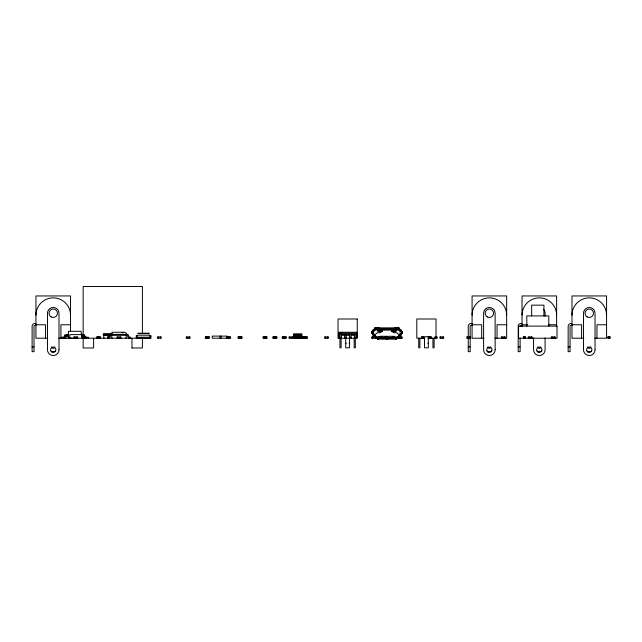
<?xml version="1.0" encoding="UTF-8"?>
<svg xmlns="http://www.w3.org/2000/svg" width="642" height="642" viewBox="0 0 642 642"><rect width="100%" height="100%" fill="white"/><g stroke="black" fill="none" stroke-linecap="round" stroke-linejoin="round"><path stroke-width="0.96" d="M379.109 328.11L379.189 328.8C379.574 327.388 376.18 327.388 376.517 328.8M397.077 327.966L397.438 328.8C397.823 327.388 394.429 327.388 394.774 328.8M84.006 337.54C84.824 335.71 82.401 335.927 82.794 334.37L80.812 334.37M395.159 327.966L395.103 328.8L394.774 328.303M377.014 328.8L377.287 327.918L377.287 328.8M395.271 328.8L395.544 327.918L395.544 328.8L393.016 330.486L393.674 331.424L395.905 329.956M372.248 333.415L371.662 332.644L372.248 331.103M373.756 331.32L374.013 330.237L375.097 329.972M301.941 338.021L294.068 338.021L293.627 333.816L301.796 333.816L301.547 337.146M82.794 338.214L83.051 335.718M103.988 338.214L103.402 333.607L112.222 333.607M385.112 338.214L385.112 336.873L387.03 336.873L387.054 338.711L387.599 339.137L395.825 339.153L396.595 338.559M125.952 338.214L126.498 334.37L126.241 333.318L124.861 332.259L112.037 332.259L111.515 335.333L112.061 338.214M356.759 338.214L357.305 335.333L356.061 335.333L356.061 334.37L356.061 338.029M338.478 334.37L339 332.259L356.792 332.259L357.305 334.37L338.478 334.37L339.024 338.214M372.416 331.673L372.689 331.208M401.732 331.103C403.858 331.794 400.568 334.859 401.563 332.845M400.215 334.033L398.353 336.071L399.99 336.071M399.284 328.463L398.522 327.861L375.466 327.861L374.8 328.158L374.695 329.177M396.571 337.989L396.491 338.856M399.043 337.018C401.98 335.702 402.983 329.466 399.284 328.8L374.695 328.8C370.073 330.012 372.922 338.077 377.014 338.214M401.049 334.955L401.402 333.784L400.785 335.276M379.366 330.774L380.032 329.827M379.615 330.943L380.273 330.004M379.839 331.103L380.505 330.165M380.04 331.24L380.698 330.301M380.224 331.368L380.85 330.405M399.95 334.45L400.247 330.911L399.533 329.988L374.695 329.956M375.265 327.877L374.719 329.025L374.8 328.158M66.246 337.981L65.741 338.214M377.384 337.836L377.953 339.137L386.187 339.153L386.925 338.711L386.974 336.994L385.168 336.994L385.168 338.125M382.343 331.296L379.679 332.837C376.156 331.649 374.39 335.22 375.466 338.214M374.751 330.02C372.424 331.264 373.66 335.453 375.883 336.328L374.286 336.36L376.204 336.657L374.671 336.745M398.024 337.933L396.965 338.214M110.865 335.333L109.838 337.243A1.469 1.469 0 0 1 108.458 338.214M375.859 336.304L374.085 336.167M399.733 336.32L397.992 336.44L399.541 336.512M35.944 323.488L34.604 323.504A2.889 2.889 0 0 0 32.124 325.992L32.1 351.664L34.018 351.664L34.018 326.369A0.963 0.963 0 0 1 34.981 325.406L35.944 325.406M472.079 323.488L470.738 323.504A2.889 2.889 0 0 0 468.259 325.992L468.235 351.664L470.153 351.664L470.153 326.369A0.963 0.963 0 0 1 471.116 325.406L472.079 325.406M522.034 323.488L520.694 323.504A2.889 2.889 0 0 0 518.206 325.992L518.19 351.664L520.108 351.664L520.108 338.077M571.982 323.488L570.65 323.504A2.889 2.889 0 0 0 568.162 325.992L568.146 351.664L570.064 351.664L570.064 326.369A0.963 0.963 0 0 1 571.027 325.406L571.982 325.406M35.944 324.764L45.55 324.764L45.55 338.214M70.524 324.764L60.918 324.764L60.918 338.214M472.079 324.764L481.685 324.764L481.685 338.214M506.658 324.764L497.052 324.764L497.052 338.214M522.034 324.764L527.796 324.764M548.926 324.764L556.614 324.764M571.982 324.764L581.588 324.764L581.588 338.214M606.57 324.764L596.964 324.764L596.964 338.214M522.034 325.406L521.071 325.406A0.963 0.963 0 0 0 520.108 326.369M376.517 328.495L379.213 328.495M394.774 328.495L397.462 328.495M382.343 328.953L391.644 328.953M382.343 329.137L391.644 329.137M382.343 329.378L391.644 329.378M382.343 329.651L391.644 329.651M371.951 331.208L372.986 331.103M402.028 331.208L400.993 331.103L401.563 331.673M371.83 331.328L372.569 331.328M401.411 331.328L402.149 331.328M371.742 331.489L372.472 331.489M401.507 331.489L402.245 331.489M371.662 331.874L372.392 331.874M121.988 332.644L123.352 332.644M340.645 332.644L342.009 332.644M371.662 332.644L372.392 332.644M371.742 333.029L372.689 333.31L371.951 333.31M401.507 333.029L402.245 333.029M137.878 333.222L149.177 333.222M371.83 333.19L372.569 333.19M401.411 333.19L402.149 333.19M338.735 333.318L357.048 333.318M401.29 333.31L402.028 333.31M372.095 333.383L372.986 333.415M137.878 333.872L149.281 333.872M67.049 334.37L67.554 334.37M68.718 334.61L64.826 334.851L64.826 338.222M81.101 334.755L84.616 334.755L84.616 338.214M103.218 334.755L112.438 334.755M293.49 334.867L301.941 334.867M103.218 335.333L108.025 335.333M110.52 335.333L127.196 335.333L128.175 337.243A1.469 1.469 0 0 0 129.564 338.214M338.478 335.333L339.803 335.333M341.343 335.333L349.641 335.333M351.174 335.333L354.52 335.333M64.826 335.477L64.978 336.946M293.49 335.397L301.941 335.397M68.509 335.525L66.431 335.525A2.785 2.785 0 0 0 64.681 336.151L63.317 337.219L61.367 337.251L61.367 338.214M81.542 335.525L83.203 335.525A2.785 2.785 0 0 1 84.953 336.151L86.317 337.219L88.267 337.251L88.267 338.214M373.644 335.718L375.273 335.718M398.714 335.718L400.343 335.718M136.281 335.798L150.637 335.798M373.764 335.838L375.393 335.838M398.586 335.838L400.223 335.838M373.869 335.943L375.498 335.943M398.481 335.943L400.11 335.943M373.997 336.071L375.626 336.071M83.051 336.296L84.11 338.214M398.136 336.296L399.894 336.167M68.509 336.488L66.447 336.488A1.846 1.846 0 0 0 65.275 336.906L64.112 337.853A1.589 1.589 0 0 1 63.109 338.214M81.542 336.488L83.187 336.488A1.846 1.846 0 0 1 84.359 336.906L85.522 337.853A1.589 1.589 0 0 0 86.526 338.214M207.254 336.873L205.352 336.873L205.352 338.214L209.428 338.214L209.428 336.873L207.527 336.873L207.527 338.125L207.559 336.994M228.383 336.873L226.482 336.873L226.482 338.214M240.188 336.873L242.09 336.873L242.09 338.214L238.013 338.214L238.013 336.873L239.915 336.873L239.915 338.125M264.889 336.873L262.987 336.873L262.987 338.214L267.064 338.214L267.064 336.873L265.162 336.873L265.162 338.125M274.728 336.873L272.826 336.873L272.826 338.214L276.903 338.214L276.903 336.873L275.001 336.873L275.041 338.125M284.374 336.873L286.276 336.873L286.276 338.214L282.199 338.214L282.199 336.873L284.101 336.873L284.061 338.125M295.633 336.873L293.731 336.873L293.731 338.214L307.414 338.214L307.414 336.873L305.512 336.873L305.552 338.125M305.239 336.873L295.906 336.873L295.906 338.125L295.946 336.994M379.342 336.873L381.268 336.873M74.624 336.994L76.936 336.994M117.855 336.994L120.158 336.994M158.205 336.994L160.508 336.994M187.023 336.994L189.326 336.994M208.843 336.994L205.93 336.994L206.026 338.214M229.98 336.994L227.067 336.994L227.164 338.214M238.591 336.994L241.504 336.994L241.408 338.214M266.486 336.994L263.573 336.994L263.669 338.214M273.412 336.994L276.317 336.994M282.785 336.994L285.69 336.994M289.815 336.994L292.118 336.994M294.317 336.994L297.222 336.994M298.153 336.994L302.992 336.994M303.923 336.994L306.828 336.994M325.358 336.994L327.661 336.994M372.007 337.066L381.46 336.994M392.848 336.994L401.98 337.066L401.876 338.214M423.479 336.994L421.666 336.994L421.666 338.125M429.354 336.994L431.159 336.994M435.116 336.994L436.929 336.994M440.637 336.994L442.94 336.994M467.528 336.994L469.84 336.994M502.116 336.994L504.419 336.994M529.016 336.994L531.319 336.994M552.072 336.994L554.375 336.994M339.803 337.251L341.343 337.251M344.682 337.251L346.223 337.251M349.561 337.251L351.102 337.251M354.44 337.251L355.981 337.251M375.466 337.363L379.591 337.363L379.591 336.296L394.389 336.296L394.389 337.363L398.522 337.363M64.826 337.676L64.978 338.222M108.787 337.636L109.557 337.636M375.466 337.636L378.764 337.636M381.517 337.756L384.975 337.756L384.975 338.334L384.012 338.334L384.012 337.291M392.463 337.756L386.508 337.756L386.564 339.072M394.389 337.636L398.522 337.636M136.281 337.828L150.637 337.828L150.637 335.662M375.466 337.877L378.764 337.877M394.389 337.877L398.522 337.877M69.826 338.125L72.129 338.125M96.91 338.125L100.296 338.125M208.883 338.125L205.889 338.125L205.889 336.873M227.027 338.125L230.021 338.125M238.559 338.125L241.544 338.125L241.544 336.873M266.518 338.125L263.533 338.125L263.533 336.873M273.372 338.125L276.357 338.125M297.262 338.125L294.277 338.125L294.277 336.873M303.024 338.125L298.113 338.125L298.113 336.873M303.883 338.125L306.868 338.125M375.466 338.061L400.48 338.125M421.609 338.125L423.535 338.125M429.297 338.125L431.215 338.125M435.059 338.125L436.985 338.125M523.439 338.125L525.365 338.125L525.308 336.994L523.503 336.994L523.503 338.125M609.9 338.125L607.982 338.125L608.03 336.994L609.844 336.994L609.844 338.125M47.797 338.214L35.944 338.214L35.944 295.946L70.524 295.946L70.524 331.489M58.671 338.214L150.878 338.214L150.878 335.662L149.57 335.798M401.98 338.214L372.007 338.214L372.031 337.066L372.111 338.214M424.755 338.214L416.81 338.214L416.81 319.002L436.022 319.002L436.022 337.251M427.773 338.214L436.985 338.214L436.985 336.873L435.059 336.873L435.059 338.214M483.932 338.214L472.079 338.214L472.079 295.946L506.658 295.946L506.658 338.214L494.805 338.214M583.843 338.214L571.982 338.214L571.982 295.946L606.57 295.946L606.57 338.214L594.709 338.214M386.508 338.334L387.471 338.318L387.471 337.291M345.725 343.213L346.287 343.213M348.999 343.213L349.561 343.213M427.773 343.213L428.334 343.213M32.1 346.865L34.018 346.865M468.235 346.865L470.153 346.865M518.19 346.865L520.108 346.865M568.146 346.865L570.064 346.865M131.955 347.972L142.412 347.972L142.412 338.214M84.094 337.636L84.391 338.214M378.315 328.8L380.979 330.494L380.273 331.408L378.074 329.956M398.883 329.972L400.231 331.32M391.644 331.296L394.3 332.837C397.823 331.649 399.589 335.22 398.522 338.214L398.554 336.873L400.48 336.873L400.48 338.214M377.488 338.856L377.408 337.989L377.769 339.072M374.037 334.45L373.788 334.025M373.203 335.276L372.585 333.784L372.938 334.955M393.947 329.827L394.613 330.774M393.707 330.004L394.365 330.943M393.482 330.165L394.14 331.103M393.281 330.301L393.979 331.216M393.241 330.325L393.827 331.328M393.048 330.461L393.763 331.368M68.509 338.214L68.092 336.488L68.509 331.296L81.133 331.296L81.462 334.683M396.989 328.8L396.692 327.918L396.692 328.8M378.74 328.8L378.443 327.918L378.443 328.8M376.517 328.303L376.541 328.8M556.614 326.69L556.614 295.946L522.034 295.946L522.034 326.69M555.145 338.214L555.145 336.873L554.375 336.873L554.375 338.125L552.072 338.125L552.072 336.873L551.301 336.873L551.301 338.214M548.798 326.112L548.798 315.912L526.785 315.912L526.785 326.112M545.09 316.233L545.09 313.24A5.762 5.762 0 0 0 543.397 309.163M545.09 337.901L545.09 349.746A5.762 5.762 0 0 1 539.32 355.507A5.762 5.762 0 0 1 533.558 349.746L533.558 337.901M543.934 315.912L543.934 305.151L531.64 305.151L531.64 315.912M532.09 338.214L532.09 336.873L531.319 336.873L531.319 338.125L529.016 338.125L529.016 336.873L528.246 336.873L528.246 338.214M525.365 338.214L525.365 336.873L523.439 336.873L523.439 338.214M505.19 338.214L505.19 336.873L504.419 336.873L504.419 338.125L502.116 338.125L502.116 336.873L501.346 336.873L501.346 338.214M469.647 338.125L470.602 338.214L470.602 336.873L469.84 336.873L469.84 338.125L467.528 338.125L467.528 336.873L466.766 336.873L466.766 338.214L467.721 338.125M442.747 338.125L443.71 338.214L443.71 336.873L442.94 336.873L442.94 338.125L440.637 338.125L440.637 336.873L439.866 336.873L439.866 338.214L440.829 338.125M434.104 338.214L434.104 347.82L432.949 347.82L432.949 338.214M431.215 338.214L431.215 336.873L429.297 336.873L429.297 338.214M423.535 338.214L423.535 336.873L421.609 336.873L421.609 338.214M419.884 338.214L419.884 347.82L418.728 347.82L418.728 338.214M401.756 337.066L401.756 338.214M401.595 337.066L401.595 338.214M401.411 337.066L401.411 338.214M401.21 337.066L401.21 338.214M399.26 328.303L399.284 329.177M399.059 328.038L399.188 328.881M398.907 327.942L398.907 328.656M398.714 327.877L398.714 328.6M398.522 327.861L398.522 328.576M397.462 328.303L397.462 328.8M396.595 337.836L396.571 338.711M396.21 338.358L396.21 339.072M396.098 329.972L396.098 331.585L391.644 331.585L391.644 328.8L382.343 328.84L382.343 331.585L377.881 331.585L377.881 329.972M396.026 338.414L396.026 339.137M395.825 338.438L395.825 339.153M394.718 338.214L394.718 336.873L392.792 336.873L392.792 338.214M392.463 337.291L392.463 338.334L391.508 338.318L391.508 337.291M389.967 337.291L389.967 338.334L389.012 338.334L389.012 337.291M387.8 338.438L387.8 339.153M387.599 338.414L387.599 339.137M387.415 338.358L387.415 339.072M386.38 338.414L386.38 339.137M386.187 338.438L386.187 339.153M382.48 337.291L382.48 338.334L381.517 338.334L381.46 336.873L382.223 336.873L382.223 338.214M379.213 328.303L379.213 328.8M379.149 338.125L379.149 336.873L378.387 336.873L378.387 338.214M378.154 338.438L378.154 339.153M377.953 338.414L377.953 339.137M377.608 338.262L377.608 338.984M375.851 337.066L375.851 338.214M375.69 337.066L375.69 338.214M375.57 337.066L375.57 338.214M375.466 327.861L375.466 328.576M375.08 327.942L375.08 328.656M374.92 328.038L374.92 328.752M372.769 337.066L372.769 338.214M372.577 337.066L372.577 338.214M372.392 337.066L372.392 338.214M372.232 337.066L372.232 338.214M355.331 338.214L355.331 347.82L354.175 347.82L354.175 338.214M354.44 334.37L354.44 338.214M351.102 334.37L351.102 338.214M349.561 334.37L349.561 347.82L345.725 347.82L345.725 337.62M346.223 334.37L346.223 338.214M344.682 334.37L344.682 338.214M341.343 334.37L341.343 338.214M341.111 338.214L341.111 347.82L339.955 347.82L339.955 338.214M339.803 334.37L339.803 338.214M327.468 338.125L328.431 338.214L328.431 336.873L327.661 336.873L327.661 338.125L325.358 338.125L325.358 336.873L324.587 336.873L324.587 338.214L325.55 338.125M306.057 336.873L306.057 338.214M303.883 336.873L303.923 338.125M303.337 336.873L303.337 338.214M302.213 336.873L302.213 338.214M301.708 336.994L301.708 338.125M301.668 336.873L301.652 338.214M301.066 334.867L301.066 337.411M300.287 336.873L300.287 338.214M299.894 334.867L299.894 337.411M299.75 336.873L299.79 338.125M298.297 334.867L298.297 337.411M297.808 336.873L297.808 338.214M297.575 336.873L297.575 338.214M297.134 334.867L297.134 337.411M296.443 336.873L296.443 338.214M295.529 334.867L295.529 337.411M294.365 334.867L294.365 337.411M291.925 338.125L292.888 338.214L292.888 336.873L292.118 336.873L292.118 338.125L289.815 338.125L289.815 336.873L289.044 336.873L289.044 338.214L290.007 338.125M285.738 336.873L285.69 338.125L282.745 338.125L282.745 336.873M283.563 336.873L283.563 338.214M275.546 336.873L275.546 338.214M273.372 336.873L273.412 338.125M265.708 336.873L265.708 338.214M265.202 336.994L265.202 338.125M239.875 336.994L239.875 338.125M239.37 336.873L239.37 338.214M229.202 336.873L229.202 338.214M228.696 336.994L228.696 338.125M228.656 338.125L228.656 336.873L230.558 336.873L230.558 338.214L212.285 338.214L212.285 336.103L226.939 336.103L226.939 338.214M220.944 336.103L220.944 338.214M220.094 336.103L220.094 338.214M208.064 336.873L208.064 338.214M189.133 338.125L190.096 338.214L190.096 336.873L189.326 336.873L189.326 338.125L187.023 338.125L187.023 336.873L186.252 336.873L186.252 338.214L187.215 338.125M160.315 338.125L161.278 338.214L161.278 336.873L160.508 336.873L160.508 338.125L158.205 338.125L158.205 336.873L157.434 336.873L157.434 338.214L158.397 338.125M150.011 335.798L150.011 337.828M148.39 333.222L148.39 333.872M142.412 333.704L142.412 286.493L83.155 286.493L83.155 335.228M137.46 335.798L136.281 335.694L136.281 338.214M136.81 335.694L136.81 337.828M131.971 338.214L131.971 347.972M130.535 338.214L130.535 337.251L129.186 337.09L128.48 335.22A1.469 1.469 0 0 0 127.301 334.378L110.721 334.378A1.469 1.469 0 0 0 109.533 335.22L108.787 337.13L107.479 337.251L107.479 338.214M120.929 338.214L120.929 336.873L120.158 336.873L120.158 338.125L117.855 338.125L117.855 336.873L117.085 336.873L117.085 338.214M109.557 334.763L109.557 335.469M109.557 335.702L109.557 338.214M108.025 334.755L108.025 337.54M100.296 338.214L100.296 336.873L96.91 336.873L96.91 338.214M100.24 338.125L100.24 336.994L96.966 336.994L96.966 338.125M98.427 336.994L98.427 338.125M98.37 336.873L98.37 338.214M93.612 338.214L93.612 347.972L83.155 347.972L83.155 338.214M81.927 338.222L81.927 334.61L69.954 334.61L69.633 338.222M77.698 338.214L77.698 336.873L76.936 336.873L76.936 338.125L74.624 338.125L74.624 336.873L73.854 336.873L73.854 338.214M69.777 337.676L69.777 338.222M35.944 315.158A17.294 17.294 0 0 1 53.238 297.864A17.294 17.294 0 0 1 70.524 315.158M55.637 351.022A4.807 4.807 0 0 1 50.83 351.022M54.706 346.865A1.469 1.469 0 0 1 53.238 348.333A1.469 1.469 0 0 1 51.761 346.865M571.982 315.158A17.294 17.294 0 0 1 589.276 297.864A17.294 17.294 0 0 1 606.57 315.158M591.675 351.022A4.807 4.807 0 0 1 586.876 351.022M590.752 346.865A1.469 1.469 0 0 1 589.276 348.333A1.469 1.469 0 0 1 587.807 346.865M522.034 315.158A17.294 17.294 0 0 1 539.32 297.864A17.294 17.294 0 0 1 556.614 315.158M541.728 351.022A4.807 4.807 0 0 1 536.921 351.022M540.797 346.865A1.469 1.469 0 0 1 539.32 348.333A1.469 1.469 0 0 1 537.852 346.865M472.079 315.158A17.294 17.294 0 0 1 489.373 297.864A17.294 17.294 0 0 1 506.658 315.158M491.772 351.022A4.807 4.807 0 0 1 486.965 351.022M490.841 346.865A1.469 1.469 0 0 1 489.373 348.333A1.469 1.469 0 0 1 487.896 346.865M394.798 328.198L394.79 328.8L394.798 328.198M401.402 333.784L401.33 334.33L401.402 333.784M357.249 319.002L338.037 319.002L338.037 338.214L357.249 338.214L357.249 319.002M556.999 326.112L518.576 326.112L518.576 338.214L556.999 338.214L556.999 326.112M428.334 336.689L424.498 336.689L424.498 347.82L428.334 347.82L428.334 336.689M609.9 336.873L607.982 336.873L607.982 338.214L609.9 338.214L609.9 336.873M595.038 349.746L595.038 313.24A5.762 5.762 0 0 0 589.276 307.478A5.762 5.762 0 0 0 583.514 313.24L583.514 349.746A5.762 5.762 0 0 0 589.276 355.507A5.762 5.762 0 0 0 595.038 349.746M495.134 349.746L495.134 313.24A5.762 5.762 0 0 0 489.373 307.478A5.762 5.762 0 0 0 483.603 313.24L483.603 349.746A5.762 5.762 0 0 0 489.373 355.507A5.762 5.762 0 0 0 495.134 349.746M59 349.746L59 313.24A5.762 5.762 0 0 0 53.238 307.478A5.762 5.762 0 0 0 47.468 313.24L47.468 349.746A5.762 5.762 0 0 0 53.238 355.507A5.762 5.762 0 0 0 59 349.746M51.906 352.041A2.648 2.648 0 0 0 55.886 349.746A2.648 2.648 0 0 0 51.906 347.45A2.648 2.648 0 0 0 51.906 352.041M51.127 316.891A4.213 4.213 0 0 0 57.451 313.24A4.213 4.213 0 0 0 51.127 309.588A4.213 4.213 0 0 0 51.127 316.891M587.952 352.041A2.648 2.648 0 0 0 591.932 349.746A2.648 2.648 0 0 0 587.952 347.45A2.648 2.648 0 0 0 587.952 352.041M587.165 316.891A4.213 4.213 0 0 0 593.489 313.24A4.213 4.213 0 0 0 587.165 309.588A4.213 4.213 0 0 0 587.165 316.891M537.996 352.041A2.648 2.648 0 0 0 541.976 349.746A2.648 2.648 0 0 0 537.996 347.45A2.648 2.648 0 0 0 537.996 352.041M488.04 352.041A2.648 2.648 0 0 0 492.021 349.746A2.648 2.648 0 0 0 488.04 347.45A2.648 2.648 0 0 0 488.04 352.041M487.262 316.891A4.213 4.213 0 0 0 493.586 313.24A4.213 4.213 0 0 0 487.262 309.588A4.213 4.213 0 0 0 487.262 316.891"/></g></svg>
